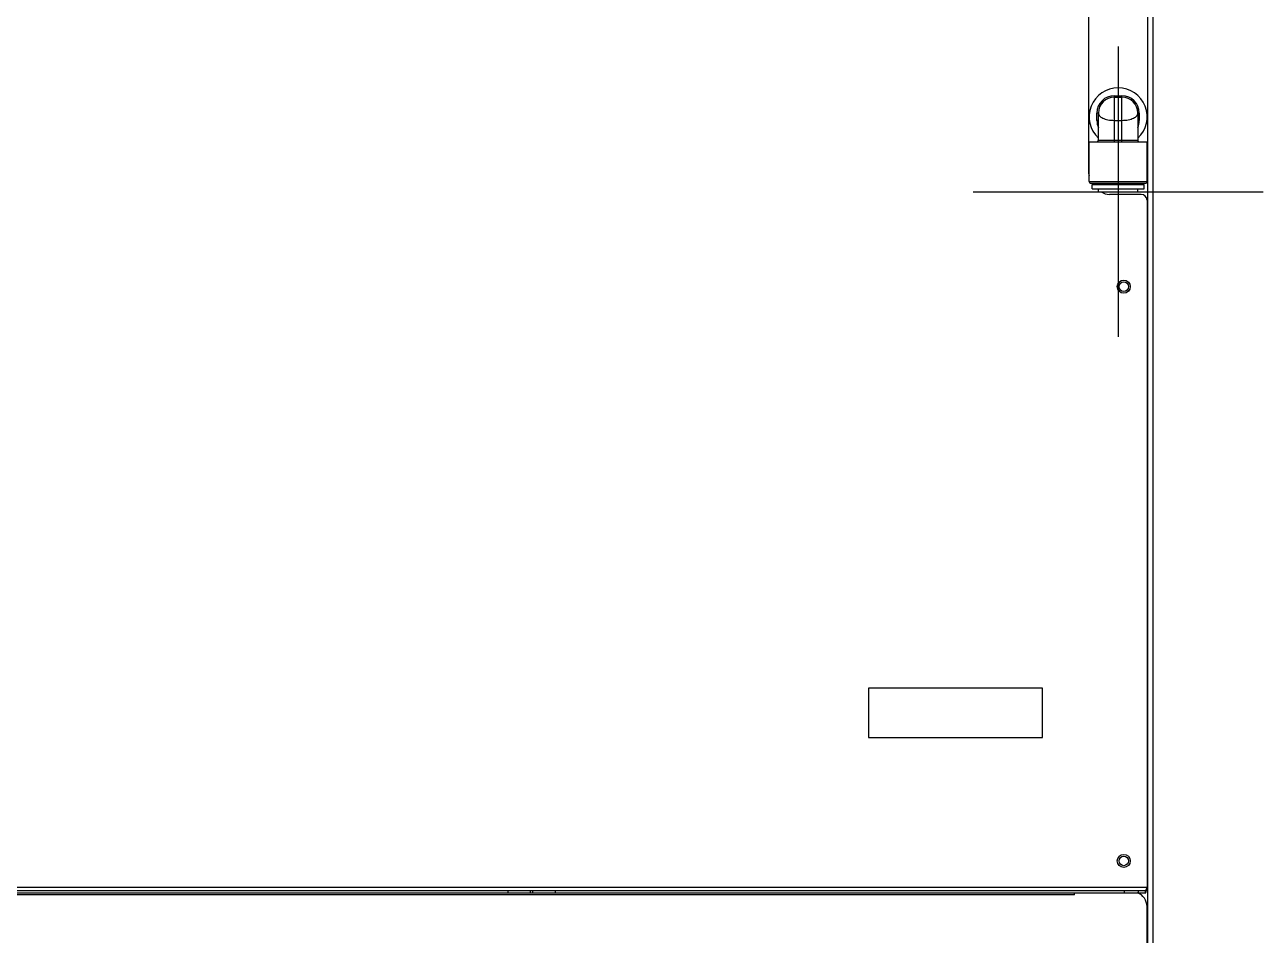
# Model space of a CAD drawing. Header units: millimetres. Extents: x -1319 to 3519, y -1539 to 2345.
# Drawn here: x 3092.2 to 3519, y 51.3 to 364.9 of the extents above; entities that cross this region are included whole.
import ezdxf

# ---------------------------------------------------------------- set-up
doc = ezdxf.new("R2010")
doc.units = ezdxf.units.MM
doc.header["$LTSCALE"] = 65.395
doc.layers.get('0').update_dxf_attribs({"linetype": 'CONTINUOUS'})

msp = doc.modelspace()

# ---------------------------------------------------------------- linework, layer by layer
at = {"linetype": 'Continuous'}
for p, q in [((3479.13, 960.17), (3479.13, -159.33)), ((3480.93, 950.91), (3480.93, -159.33)), ((3458.93, 313.54), (3458.93, 372.4)), ((3467.68, 340.45), (3470.28, 340.45)), ((3467.68, 324.5), (3467.68, 340.45)), ((3467.68, 339.95), (3470.28, 339.95)), ((3470.28, 324.5), (3470.28, 340.45)), ((3462.18, 334.45), (3461.68, 334.45)), ((3461.68, 331.85), (3461.68, 334.45)), ((3462.18, 325), (3462.18, 334.45)), ((3475.78, 334.45), (3476.28, 334.45)), ((3475.78, 334.45), (3475.78, 325)), ((3476.28, 334.45), (3476.28, 331.85)), ((3462.18, 331.85), (3461.68, 331.85)), ((3467.68, 331.95), (3470.28, 331.95)), ((3475.78, 331.85), (3476.28, 331.85)), ((3458.98, 324.5), (3478.98, 324.5)), ((3458.98, 310.85), (3458.98, 324.5)), ((3475.78, 325), (3462.18, 325)), ((3478.98, 310.85), (3478.98, 324.5)), ((3458.98, 310.85), (3478.98, 310.85)), ((3459.48, 310.35), (3478.48, 310.35)), ((3459.98, 309.85), (3477.98, 309.85)), ((3459.98, 308.35), (3459.98, 309.85)), ((3459.98, 308.35), (3477.98, 308.35)), ((3460.48, 309.92), (3460.39, 310)), ((3460.48, 309.85), (3460.48, 310.35)), ((3462.18, 308.22), (3462.05, 308.35)), ((3462.18, 307.35), (3462.18, 308.35)), ((3462.18, 307.35), (3475.78, 307.35)), ((3475.78, 307.35), (3475.78, 308.35)), ((3477.48, 309.85), (3477.48, 310.35)), ((3477.98, 308.35), (3477.98, 309.85)), ((3476.93, 306.47), (3466, 306.47)), ((3478.93, 304.47), (3478.93, 67.67)), ((3442.93, 136.37), (3382.93, 136.37)), ((3382.93, 136.37), (3382.93, 119.37)), ((3442.93, 119.37), (3442.93, 136.37)), ((3382.93, 119.37), (3442.93, 119.37)), ((3478.93, 67.67), (2622.93, 67.67)), ((2623.46, 66.67), (3478.39, 66.67)), ((2623.46, 65.87), (3478.39, 65.87)), ((3453.93, 65.17), (2866.57, 65.17)), ((3258.77, 65.87), (3258.77, 66.67)), ((3266.5, 65.87), (3266.5, 66.67)), ((3267.34, 65.87), (3267.34, 66.67)), ((3275.07, 65.87), (3275.07, 66.67)), ((3453.93, 65.17), (3453.93, 65.87)), ((3471.02, 66.67), (3471.02, 65.87)), ((3475.85, 66.67), (3475.85, 65.87)), ((3478.39, 65.87), (3478.39, 66.67)), ((3478.93, -128.33), (3478.93, 61.17))]:
    msp.add_line(p, q, dxfattribs=at)
at = {"color": 4}
for p, q in [((3468.98, 357.35), (3468.98, 257.35)), ((3418.98, 307.35), (3518.98, 307.35))]:
    msp.add_line(p, q, dxfattribs=at)
at = {"linetype": 'Continuous'}
for centre, radius in [((3470.93, 274.67), 2.25), ((3470.93, 274.67), 1.65), ((3470.93, 76.87), 2.25), ((3470.93, 76.87), 1.65)]:
    msp.add_circle(centre, radius, dxfattribs=at)
for centre, radius, start, end in [((3468.98, 333.15), 10, 313.011, 226.989), ((3467.68, 334.45), 6, 90, 180), ((3467.68, 334.45), 5.5, 90, 180), ((3470.28, 334.45), 6, 0, 90), ((3470.28, 334.45), 5.5, 0, 90), ((3467.68, 331.85), 6, 180, 203.4005), ((3470.28, 331.85), 6, 336.5994, 360), ((3461.68, 325), 0.5, 270, 360), ((3476.28, 325), 0.5, 180, 270), ((3463.93, 313.54), 5, 180, 187.8733), ((3459.48, 310.85), 0.5, 180, 270), ((3463.93, 313.54), 5, 219.6806, 225), ((3466, 311.47), 5, 235.5453, 270), ((3478.48, 310.85), 0.5, 270, 360), ((3476.93, 304.47), 2, 0, 90), ((3473.93, 61.17), 5, 0, 70.0585)]:
    msp.add_arc(centre, radius, start, end, dxfattribs=at)
for points, knots in [([(3462.18, 334.45), (3462.18, 334.29), (3462.25, 333.95), (3462.57, 333.49), (3463.06, 333.06), (3463.73, 332.69), (3464.55, 332.37), (3465.51, 332.13), (3466.57, 331.98), (3467.3, 331.95), (3467.68, 331.95)], [0, 0, 0, 0, 0.073434, 0.156046, 0.254494, 0.371503, 0.507534, 0.660628, 0.826751, 1, 1, 1, 1]), ([(3470.28, 331.95), (3470.65, 331.95), (3471.39, 331.98), (3472.45, 332.13), (3473.4, 332.37), (3474.23, 332.69), (3474.89, 333.06), (3475.39, 333.49), (3475.7, 333.95), (3475.78, 334.29), (3475.78, 334.45)], [0, 0, 0, 0, 0.173249, 0.339372, 0.492466, 0.628497, 0.745506, 0.843954, 0.926567, 1, 1, 1, 1]), ([(3478.39, 66.67), (3478.41, 66.67), (3478.47, 66.69), (3478.53, 66.75), (3478.6, 66.84), (3478.66, 66.97), (3478.73, 67.12), (3478.82, 67.35), (3478.88, 67.54), (3478.93, 67.67)], [0, 0, 0, 0, 0.059586, 0.134741, 0.232333, 0.353113, 0.49478, 0.653314, 1, 1, 1, 1]), ([(3478.39, 65.87), (3478.42, 65.87), (3478.46, 65.9), (3478.5, 65.95), (3478.54, 66.04), (3478.6, 66.19), (3478.67, 66.41), (3478.73, 66.68), (3478.82, 67.11), (3478.88, 67.44), (3478.93, 67.67)], [0, 0, 0, 0, 0.039428, 0.067901, 0.103617, 0.197402, 0.319607, 0.466504, 0.632988, 1, 1, 1, 1])]:
    msp.add_open_spline(points, degree=3, knots=knots, dxfattribs=at)

doc.saveas('drawing.dxf')
